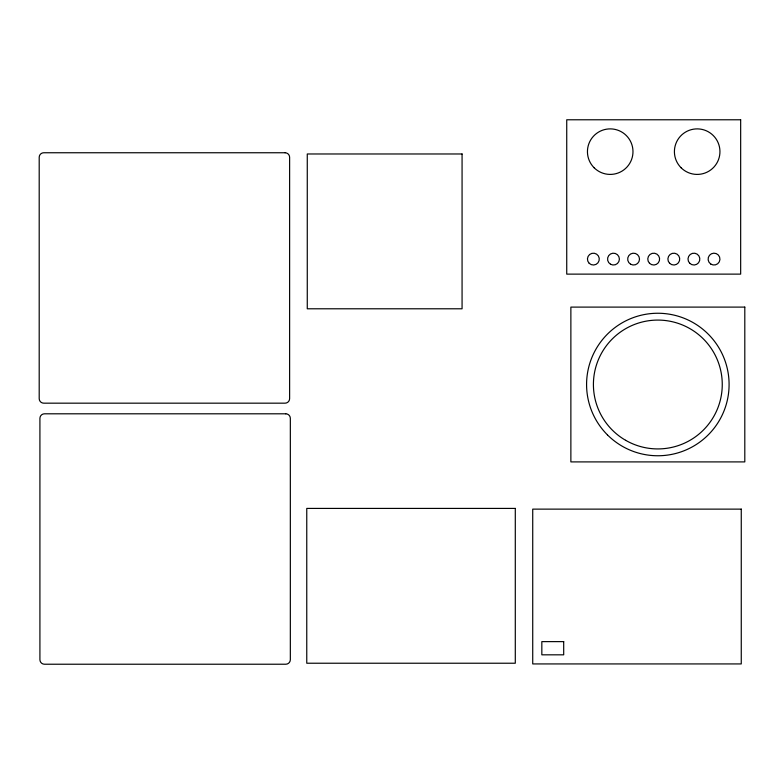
<?xml version="1.0" encoding="UTF-8"?>
<svg xmlns="http://www.w3.org/2000/svg" width="784" height="784" viewBox="0 0 784 784"><rect width="100%" height="100%" fill="white"/><g stroke="black" fill="none" stroke-linecap="round" stroke-linejoin="round"><path stroke-width="1.18" d="M740.664 119.776L566.734 119.776L566.734 274.126L740.664 274.126L740.664 119.776M285.072 152.753L43.757 152.753A4.557 4.557 0 0 0 39.2 157.3L39.2 398.615A4.557 4.557 0 0 0 43.757 403.172L285.072 403.172A4.557 4.557 0 0 0 289.619 398.615L289.619 157.3A4.557 4.557 0 0 0 285.072 152.753M462.07 153.978L307.269 153.978L307.269 308.788L462.07 308.788L462.07 153.978M744.8 307.103L570.87 307.103L570.87 461.903L744.8 461.903L744.8 307.103M285.788 413.805L44.472 413.805A4.557 4.557 0 0 0 39.915 418.362L39.915 659.677A4.557 4.557 0 0 0 44.472 664.224L285.788 664.224A4.557 4.557 0 0 0 290.335 659.677L290.335 418.362A4.557 4.557 0 0 0 285.788 413.805M515.294 508.414L306.76 508.414L306.76 663.225L515.294 663.225L515.294 508.414M741.262 509.13L532.728 509.13L532.728 663.93L741.262 663.93L741.262 509.13M563.696 641.626L541.832 641.626L541.832 654.826L563.696 654.826L563.696 641.626M594.115 167.747A22.765 22.765 0 0 0 632.208 157.535A22.765 22.765 0 0 0 604.327 129.654A22.765 22.765 0 0 0 594.115 167.747M681.08 167.747A22.765 22.765 0 0 0 719.173 157.535A22.765 22.765 0 0 0 691.292 129.654A22.765 22.765 0 0 0 681.08 167.747M649.515 263.287A5.919 5.919 0 0 0 659.413 260.631A5.919 5.919 0 0 0 652.17 253.379A5.919 5.919 0 0 0 649.515 263.287M669.624 263.287A5.919 5.919 0 0 0 679.522 260.631A5.919 5.919 0 0 0 672.28 253.379A5.919 5.919 0 0 0 669.624 263.287M689.734 263.287A5.919 5.919 0 0 0 699.632 260.631A5.919 5.919 0 0 0 692.39 253.379A5.919 5.919 0 0 0 689.734 263.287M710.725 264.012A5.919 5.919 0 0 0 719.937 259.504A5.919 5.919 0 0 0 711.421 253.781A5.919 5.919 0 0 0 710.725 264.012M630.63 264.228A5.919 5.919 0 0 0 639.509 259.102A5.919 5.919 0 0 0 630.63 253.977A5.919 5.919 0 0 0 630.63 264.228M610.52 264.228A5.919 5.919 0 0 0 619.399 259.102A5.919 5.919 0 0 0 610.52 253.977A5.919 5.919 0 0 0 610.52 264.228M589.186 263.287A5.919 5.919 0 0 0 599.084 260.631A5.919 5.919 0 0 0 591.842 253.379A5.919 5.919 0 0 0 589.186 263.287M607.453 434.895A71.256 71.256 0 0 0 726.66 402.947A71.256 71.256 0 0 0 639.391 315.678A71.256 71.256 0 0 0 607.453 434.895M625.622 440.294A64.425 64.425 0 0 0 722.26 384.503A64.425 64.425 0 0 0 625.622 328.712A64.425 64.425 0 0 0 625.622 440.294"/></g></svg>
